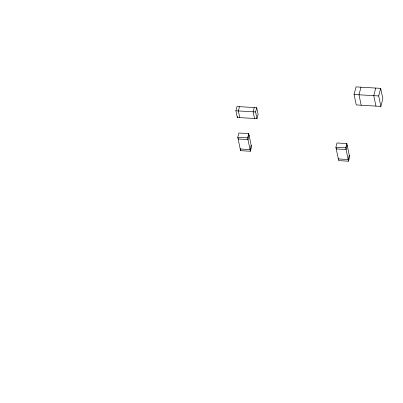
<?xml version="1.0" encoding="UTF-8"?>
<svg xmlns="http://www.w3.org/2000/svg" width="403" height="403" viewBox="0 0 403 403"><rect width="100%" height="100%" fill="white"/><g stroke="black" fill="none" stroke-linecap="round" stroke-linejoin="round"><path stroke-width="0.6" d="M235.896 110.79L237.009 106.513L256.706 107.682L258.096 114.361L256.983 118.638L237.286 117.469L235.896 110.79L255.593 111.958L256.983 118.638M239.473 106.659L238.359 110.936L239.75 117.616M237.286 117.469L237.569 116.402M237.775 137.302L238.888 133.025L248.737 133.61L251.522 146.974L250.409 151.251L240.561 150.667L237.775 137.302L247.623 137.886L250.409 151.251M238.249 138.496L238.123 138.975L247.971 139.559L249.084 135.277M240.334 148.521L240.213 148.999L250.061 149.584L251.175 145.302M240.561 150.667L240.838 149.599M254.243 107.536L253.129 111.812L254.52 118.492M247.623 137.886L248.737 133.61M255.593 111.958L256.706 107.682M335.89 147.251L337.004 142.974L346.852 143.559L349.638 156.923L348.524 161.2L338.676 160.616L335.89 147.251L345.739 147.836L348.524 161.2M336.364 148.445L336.238 148.924L346.086 149.508L347.2 145.226M354.071 94.493L356.056 86.892L380.674 88.353L382.85 98.795L380.87 106.397L356.252 104.936L354.071 94.493L378.694 95.954L380.87 106.397M338.455 158.47L338.329 158.948L348.177 159.533L349.29 155.251M360.977 87.184L358.997 94.786L361.174 105.228M345.739 147.836L346.852 143.559M375.747 88.061L373.767 95.662L375.944 106.105M378.694 95.954L380.674 88.353"/></g></svg>
